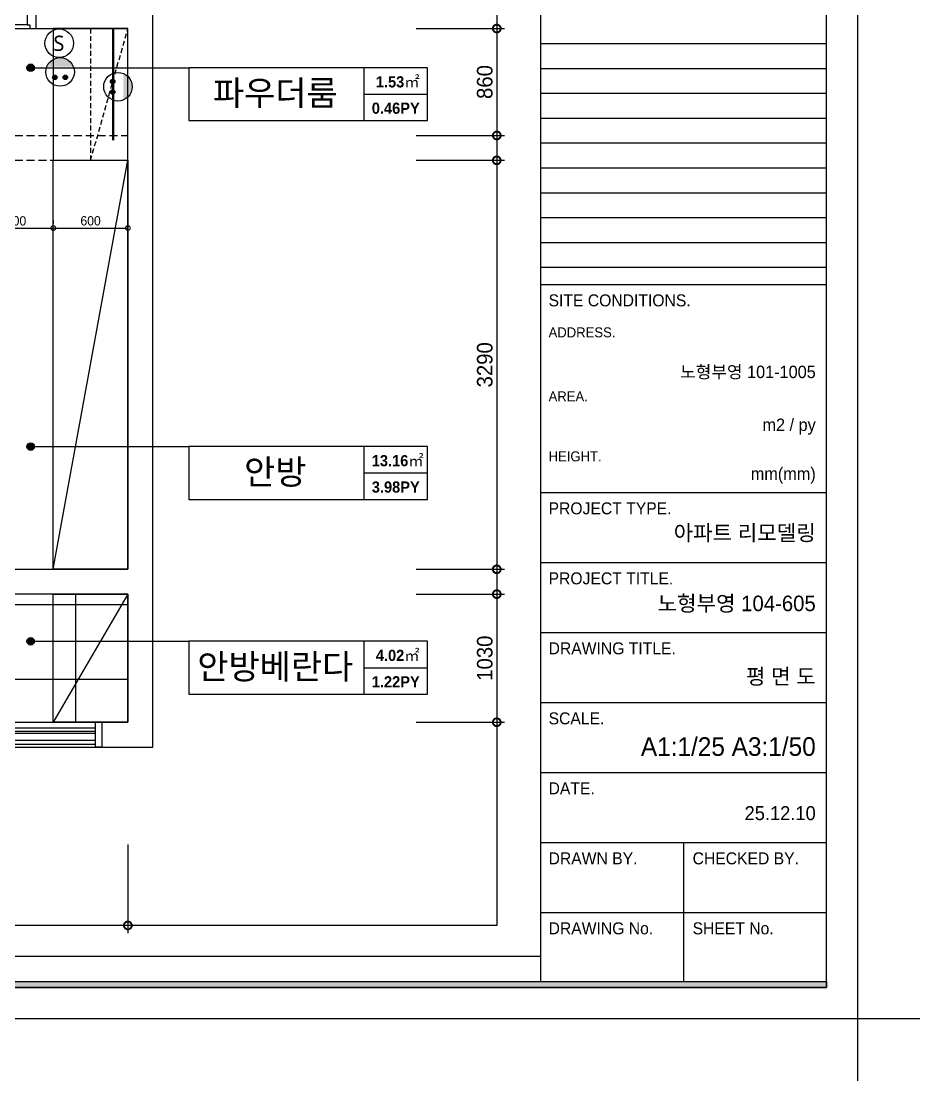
# Model space of a CAD drawing. Header units: millimetres. Extents: x 144680 to 246943, y -177515 to -149396.
# Drawn here: x 228874 to 236107, y -177515 to -168991 of the extents above; entities that cross this region are included whole.
import ezdxf
from ezdxf.enums import TextEntityAlignment as Align

# ---------------------------------------------------------------- set-up
doc = ezdxf.new("R2010")
doc.units = ezdxf.units.MM
doc.header["$LTSCALE"] = 50
for name, pattern in [('DH-HID2', [1.2, 0.8, -0.4]), ('HID', [2.5, 1.5, -1]), ('HIDDEN', [9.525, 6.35, -3.175])]:
    doc.linetypes.add(name, pattern=pattern)
for name, color, linetype in [('0-ELC TEXT', 7, 'Continuous'), ('03-TEXT', 3, 'Continuous'), ('06-FUR', 6, 'Continuous'), ('07-DIM WAL', 5, 'Continuous'), ('3.기호.계단선', 30, 'Continuous'), ('_LIBR', 4, 'Continuous'), ('FORM(YOURNAME)-1', 1, 'Continuous'), ('FORM(YOURNAME)-11', 1, 'Continuous'), ('FU-FURM', 251, 'DH-HID2'), ('HAT', 8, 'Continuous'), ('WALL', 2, 'Continuous'), ('win', 4, 'Continuous'), ('설비', 140, 'Continuous')]:
    doc.layers.add(name, color=color, linetype=linetype)
doc.styles.add('YOURNAME', font='')
doc.styles.add('넥슨고딕', font='')
doc.styles.add('스타일1', font='')
doc.styles.add('코레일둥고', font='')
doc.styles.get('YOURNAME').set_extended_font_data('HYwulM')
doc.styles.get('넥슨고딕').set_extended_font_data('NEXON Lv1 Gothic Bold', bold=True)
doc.styles.get('스타일1').set_extended_font_data('HYwulM')
doc.styles.get('코레일둥고').set_extended_font_data('Korail Round Gothic Medium')
doc.dimstyles.new('30', dxfattribs={"dimscale": 30, "dimtxt": 2.5, "dimasz": 2.5, "dimexe": 1.25, "dimexo": 2, "dimtad": 1, "dimdec": 0, "dimtxsty": '스타일1', "dimblk": 'DOTSMALL', "dimcen": 2.5, "dimclrd": 1, "dimclre": 1, "dimclrt": 2, "dimadec": 0, "dimazin": 0, "dimtfac": 1, "dimtix": 1, "dimtmove": 0, "dimatfit": 3, "dimldrblk": 'DOTSMALL', "dimfxl": 1.25, "dimarcsym": 0})
doc.dimstyles.new('50', dxfattribs={"dimscale": 50, "dimtxt": 2.5, "dimasz": 2.5, "dimexe": 1.25, "dimexo": 2, "dimtad": 1, "dimdec": 0, "dimtxsty": '스타일1', "dimblk": 'DOTSMALL', "dimcen": 2.5, "dimclrd": 1, "dimclre": 1, "dimclrt": 2, "dimadec": 0, "dimazin": 0, "dimtfac": 1, "dimtix": 1, "dimtmove": 0, "dimatfit": 3, "dimldrblk": 'DOTSMALL', "dimfxl": 1.25, "dimarcsym": 0})

# ---------------------------------------------------------------- blocks, each defined once
blk = doc.blocks.new('vudauseeh')
at = {"layer": '_LIBR', "linetype": 'Continuous'}
for p, q in [((145720, -168850), (145720, -169050)), ((145650, -168880.5), (145650, -169020.6)), ((145650, -169020.6), (145090, -169020.6)), ((145650, -169020.6), (145670, -169020.6)), ((145670, -169020.6), (145670, -169050)), ((145070, -169050), (145670, -169050)), ((145670, -169050), (145720, -169050))]:
    blk.add_line(p, q, dxfattribs=at)
at = {"layer": 'WALL', "color": 2}
for p, q in [((146660, -174830), (146660, -164150)), ((143760, -169050), (146460, -169050)), ((146460, -173400), (146460, -169050)), ((142460, -173400), (146460, -173400)), ((146460, -173600), (142260, -173600)), ((146460, -174630), (146460, -173600)), ((142260, -174630), (146460, -174630)), ((142460, -174830), (146660, -174830))]:
    blk.add_line(p, q, dxfattribs=at)
at = {"layer": 'WALL', "color": 8, "linetype": 'HIDDEN', "ltscale": 0.2}
for p, q in [((145550, -169910), (146460, -169910)), ((145550, -170110), (146460, -170110))]:
    blk.add_line(p, q, dxfattribs=at)
at = {"layer": 'win'}
for p, q in [((142890, -174630.5), (146210, -174630.5)), ((142900, -174718), (146200, -174718)), ((142900, -174718), (146200, -174718)), ((142900, -174830.5), (146200, -174830.5))]:
    blk.add_line(p, q, dxfattribs=at)
blk.add_lwpolyline([(146250, -174830.5), (146200, -174830.5), (146200, -174630.5), (146250, -174630.5)], close=True, dxfattribs=at)
for points in [[(146200, -174678), (144570, -174678), (144570, -174703), (146200, -174703)], [(146200, -174778), (144570, -174778), (144570, -174808), (146200, -174808)]]:
    blk.add_lwpolyline(points, dxfattribs=at)
blk = doc.blocks.new('cjswjdeh2')
at = {"layer": 'HAT'}
h = blk.add_hatch(dxfattribs=at)
h.set_pattern_fill('_USER', color=8, scale=600, double=1, pattern_type=0)
h.set_pattern_definition([(0, (228112.9, -171283.5), (0, 600), []), (90, (228112.9, -171283.5), (-600, 4e-14), [])])
h.paths.add_polyline_path([(228112.9, -172313.5), (232012.9, -172313.5), (232012.9, -171283.5), (228112.9, -171283.5)])
at = {"layer": '06-FUR', "color": 8}
for p, q in [((231412.9, -171083.5), (232012.9, -167793.5)), ((232012.9, -171283.5), (231412.9, -172313.5))]:
    blk.add_line(p, q, dxfattribs=at)
blk.add_lwpolyline([(232012.9, -166733.5), (231412.9, -166733.5), (231412.9, -167793.5), (232012.9, -167793.5), (232012.9, -166733.5)], dxfattribs=at)
for points in [[(231412.9, -167793.5), (232012.9, -167793.5), (232012.9, -171083.5), (231412.9, -171083.5)], [(231412.9, -171283.5), (232012.9, -171283.5), (232012.9, -172313.5), (231412.9, -172313.5)]]:
    blk.add_lwpolyline(points, close=True, dxfattribs=at)
at = {"layer": 'FU-FURM', "color": 8}
blk.add_lwpolyline([(231712.9, -166733.5), (231712.9, -167793.5), (232012.9, -166733.5)], dxfattribs=at)
blk.add_blockref('vudauseeh', (85552.9, 2316.5))
blk = doc.blocks.new('FORM-ELEVATION')
at = {"layer": 'FORM(YOURNAME)-11'}
h = blk.add_hatch(color=256, dxfattribs=at)
h.dxf.hatch_style = 1
h.paths.add_polyline_path([(-10309, 35708), (71691, 35708), (71691, 35508), (-10309, 35508)])
h.paths.add_polyline_path([(-10309, -21492), (71691, -21492), (71691, -21692), (-10309, -21692)])
at = {"layer": 'Defpoints', "color": 158}
for p, q in [((62481, 35508), (62481, -21492)), ((62481, 8686), (71691, 8686)), ((62481, 7886), (71691, 7886)), ((62481, 7086), (71691, 7086)), ((62481, 6286), (71691, 6286)), ((62481, 5486), (71691, 5486)), ((62481, 4686), (71691, 4686)), ((62481, 3886), (71691, 3886)), ((62481, 3086), (71691, 3086)), ((62481, 2286), (71691, 2286)), ((62481, 1486), (71691, 1486)), ((62481, -20692), (-10309, -20692))]:
    blk.add_line(p, q, dxfattribs=at)
for points in [[(-10309, -21692), (71691, -21692), (71691, 35708), (-10309, 35708)], [(-8309, 33708), (61071, 33708), (61071, -19692), (-8309, -19692)]]:
    blk.add_lwpolyline(points, close=True, dxfattribs=at)
at = {"layer": 'Defpoints', "color": 1}
blk.add_lwpolyline([(72691, -24692), (72691, -22692), (74691, -22692)], dxfattribs=at)
at = {"layer": 'FORM(YOURNAME)-11', "color": 14}
for p, q in [((62481, 937), (71691, 937)), ((62481, -5756), (71691, -5756)), ((62481, -8009), (71691, -8009)), ((62481, -10261), (71691, -10261)), ((62481, -12514), (71691, -12514)), ((62481, -14766), (71691, -14766)), ((62481, -17019), (71691, -17019)), ((67086, -17019), (67086, -21492)), ((62481, -19271), (71691, -19271))]:
    blk.add_line(p, q, dxfattribs=at)
at = {"layer": 'FORM(YOURNAME)-11', "color": 250}
blk.add_lwpolyline([(-11309, -22692), (72691, -22692), (72691, 36708), (-11309, 36708)], close=True, dxfattribs=at)
at = {"layer": 'FORM(YOURNAME)-11'}
blk.add_lwpolyline([(-10309, -21492), (71691, -21492), (71691, -21692), (-10309, -21692)], close=True, dxfattribs=at)
at = {"layer": 'FORM(YOURNAME)-11', "color": 14, "style": 'YOURNAME'}
for s, height, p in [('SITE CONDITIONS.', 386.14, (62739, 422)), ('PROJECT TYPE.', 386.14, (62739, -6271)), ('PROJECT TITLE.', 386.14, (62739, -8524)), ('DRAWING TITLE.', 386.14, (62739, -10776)), ('SCALE.', 386.1, (62739, -13029)), ('DATE.', 386.1, (62739, -15281)), ('DRAWN BY.', 386.1, (62739, -17534)), ('CHECKED BY.', 386.14, (67376, -17534)), ('DRAWING No.', 386.14, (62739, -19786)), ('SHEET No.', 386.1, (67376, -19786))]:
    blk.add_text(s, height=height, dxfattribs=at).set_placement(p, align=Align.MIDDLE_LEFT)
at = {"layer": 'FORM(YOURNAME)-11', "color": 251, "style": 'YOURNAME'}
for s, p in [('ADDRESS.', (62739, -608)), ('AREA.', (62739, -2667)), ('HEIGHT.', (62739, -4598))]:
    blk.add_text(s, height=321.8, dxfattribs=at).set_placement(p, align=Align.MIDDLE_LEFT)
at = {"layer": 'FORM(YOURNAME)-11', "color": 3, "style": 'YOURNAME'}
for tag, height, p in [('1', 450, (71041, -1219)), ('2', 450, (71041, -1863)), ('3', 450, (71041, -3150)), ('4', 450, (71041, -5081)), ('5', 515, (71041, -7398)), ('6', 515, (71041, -9650)), ('7', 515, (71041, -11903)), ('8', 515, (71041, -14155)), ('9', 515, (71041, -16408)), ('10', 515, (66791, -18596)), ('11', 515, (71041, -18660)), ('12', 515, (66791, -20848)), ('13', 515, (71041, -20848))]:
    blk.add_attdef(tag, text='', height=height, dxfattribs=at).set_placement(p, align=Align.MIDDLE_RIGHT)
blk = doc.blocks.new('_DOTSMALL')
at = {"color": 0, "linetype": 'ByBlock', "const_width": 0.5}
blk.add_lwpolyline([(-0.0625, 0, 1), (0.0625, 0, 1)], format="xyb", close=True, dxfattribs=at)
blk = doc.blocks.new('*D102')
at = {"layer": '07-DIM WAL', "color": 1, "lineweight": -2, "transparency": 16777216}
for p, q in [((232051.7, -169050), (232764.2, -169050)), ((232701.7, -169050), (232701.7, -169910)), ((232051.7, -169910), (232764.2, -169910))]:
    blk.add_line(p, q, dxfattribs=at)
at = {"layer": 'Defpoints', "color": 0, "transparency": 16777216}
for p in [(231951.7, -169050), (231951.7, -169910), (232701.7, -169910)]:
    blk.add_point(p, dxfattribs=at)
at = {"layer": '07-DIM WAL', "color": 1, "lineweight": -2, "transparency": 16777216, "xscale": 125, "yscale": 125, "zscale": 125}
for p, rotation in [((232701.7, -169050), 90), ((232701.7, -169910), 270)]:
    blk.add_blockref('_DOTSMALL', p, dxfattribs=dict(at, rotation=rotation))
at = {"layer": '07-DIM WAL', "color": 2, "transparency": 16777216, "insert": (232605.3, -169480), "char_height": 125, "attachment_point": 5, "rotation": 90, "style": '스타일1'}
blk.add_mtext('860', dxfattribs=at)
blk = doc.blocks.new('*D103')
at = {"layer": '07-DIM WAL', "color": 1, "lineweight": -2, "transparency": 16777216}
for p, q in [((232051.7, -170110), (232764.2, -170110)), ((232701.7, -170110), (232701.7, -173400)), ((232051.7, -173400), (232764.2, -173400))]:
    blk.add_line(p, q, dxfattribs=at)
at = {"layer": 'Defpoints', "color": 0, "transparency": 16777216}
for p in [(231951.7, -170110), (231951.7, -173400), (232701.7, -173400)]:
    blk.add_point(p, dxfattribs=at)
at = {"layer": '07-DIM WAL', "color": 1, "lineweight": -2, "transparency": 16777216, "xscale": 125, "yscale": 125, "zscale": 125}
for p, rotation in [((232701.7, -170110), 90), ((232701.7, -173400), 270)]:
    blk.add_blockref('_DOTSMALL', p, dxfattribs=dict(at, rotation=rotation))
at = {"layer": '07-DIM WAL', "color": 2, "transparency": 16777216, "insert": (232605.4, -171755), "char_height": 125, "attachment_point": 5, "rotation": 90, "style": '스타일1'}
blk.add_mtext('3290', dxfattribs=at)
blk = doc.blocks.new('*D104')
at = {"layer": '07-DIM WAL', "color": 1, "lineweight": -2, "transparency": 16777216}
for p, q in [((232051.7, -173600), (232764.2, -173600)), ((232701.7, -173600), (232701.7, -174630.5)), ((232051.7, -174630.5), (232764.2, -174630.5))]:
    blk.add_line(p, q, dxfattribs=at)
at = {"layer": 'Defpoints', "color": 0, "transparency": 16777216}
for p in [(231951.7, -173600), (231951.7, -174630.5), (232701.7, -174630.5)]:
    blk.add_point(p, dxfattribs=at)
at = {"layer": '07-DIM WAL', "color": 1, "lineweight": -2, "transparency": 16777216, "xscale": 125, "yscale": 125, "zscale": 125}
for p, rotation in [((232701.7, -173600), 90), ((232701.7, -174630.5), 270)]:
    blk.add_blockref('_DOTSMALL', p, dxfattribs=dict(at, rotation=rotation))
at = {"layer": '07-DIM WAL', "color": 2, "transparency": 16777216, "insert": (232605.5, -174115.2), "char_height": 125, "attachment_point": 5, "rotation": 90, "style": '스타일1'}
blk.add_mtext('1030', dxfattribs=at)
blk = doc.blocks.new('*D105')
at = {"layer": '07-DIM WAL', "color": 1, "lineweight": -2, "transparency": 16777216}
for p, q in [((225732.2, -175615), (225732.2, -176327.5)), ((229732.2, -175615), (229732.2, -176327.5)), ((229732.2, -176265), (225732.2, -176265))]:
    blk.add_line(p, q, dxfattribs=at)
at = {"layer": 'Defpoints', "color": 0, "transparency": 16777216}
for p in [(225732.2, -175515), (229732.2, -175515), (225732.2, -176265)]:
    blk.add_point(p, dxfattribs=at)
at = {"layer": '07-DIM WAL', "color": 1, "lineweight": -2, "transparency": 16777216, "xscale": 125, "yscale": 125, "zscale": 125, "rotation": 180}
blk.add_blockref('_DOTSMALL', (225732.2, -176265), dxfattribs=at)
at = {"layer": '07-DIM WAL', "color": 1, "lineweight": -2, "transparency": 16777216, "xscale": 125, "yscale": 125, "zscale": 125}
blk.add_blockref('_DOTSMALL', (229732.2, -176265), dxfattribs=at)
at = {"layer": '07-DIM WAL', "color": 2, "transparency": 16777216, "insert": (227732.2, -176168.8), "char_height": 125, "attachment_point": 5, "style": '스타일1'}
blk.add_mtext('4000', dxfattribs=at)
blk = doc.blocks.new('SW')
at = {"layer": '설비', "color": 140}
blk.add_circle((11533254, -14277699), 184, dxfattribs=at)
at = {"layer": '설비', "color": 140, "insert": (11533320, -14277601), "char_height": 197.14, "width": 314.33, "attachment_point": 3, "style": '코레일둥고'}
blk.add_mtext('{\\fMalgun Gothic|b0|i0|c129|p50;S}', dxfattribs=at)
blk = doc.blocks.new('egoo')
at = {"layer": '설비'}
h = blk.add_hatch(color=140, dxfattribs=at)
edge = h.paths.add_edge_path()
edge.add_arc((1015645, 443434), 22.3, 0, 360)
h = blk.add_hatch(color=140, dxfattribs=at)
edge = h.paths.add_edge_path()
edge.add_arc((1015748, 443434), 22.3, 0, 360)
h = blk.add_hatch(color=140, dxfattribs=at)
edge = h.paths.add_edge_path()
edge.add_line((1015826, 443329), (1015567, 443329))
edge.add_ellipse((1015696, 443381), major_axis=(99, 99), ratio=1, start_angle=156.9578, end_angle=293.0422)
at = {"layer": '설비', "color": 140}
for centre, radius in [((1015696, 443381), 140), ((1015645, 443434), 22.3), ((1015748, 443434), 22.3)]:
    blk.add_circle(centre, radius, dxfattribs=at)
blk = doc.blocks.new('*D218')
at = {"layer": '07-DIM WAL', "color": 1, "lineweight": -2, "ltscale": 10, "transparency": 16777216}
for p, q in [((228532.2, -170595), (228532.2, -170617.5)), ((228532.2, -170655), (229132.2, -170655)), ((229132.2, -170595), (229132.2, -170617.5))]:
    blk.add_line(p, q, dxfattribs=at)
at = {"layer": 'Defpoints', "color": 0, "transparency": 16777216}
for p in [(228532.2, -170655), (229132.2, -170655), (229132.2, -170655)]:
    blk.add_point(p, dxfattribs=at)
at = {"layer": '07-DIM WAL', "color": 1, "lineweight": -2, "transparency": 16777216, "xscale": 75, "yscale": 75, "zscale": 75, "rotation": 180}
blk.add_blockref('_DOTSMALL', (228532.2, -170655), dxfattribs=at)
at = {"layer": '07-DIM WAL', "color": 1, "lineweight": -2, "transparency": 16777216, "xscale": 75, "yscale": 75, "zscale": 75}
blk.add_blockref('_DOTSMALL', (229132.2, -170655), dxfattribs=at)
at = {"layer": '07-DIM WAL', "color": 2, "ltscale": 10, "transparency": 16777216, "insert": (228832.2, -170597.2), "char_height": 75, "attachment_point": 5, "style": '스타일1'}
blk.add_mtext('600', dxfattribs=at)
blk = doc.blocks.new('*D221')
at = {"layer": '07-DIM WAL', "color": 1, "lineweight": -2, "ltscale": 10, "transparency": 16777216}
for p, q in [((229132.2, -170595), (229132.2, -170617.5)), ((229132.2, -170655), (229732.2, -170655)), ((229732.2, -170595), (229732.2, -170617.5))]:
    blk.add_line(p, q, dxfattribs=at)
at = {"layer": 'Defpoints', "color": 0, "transparency": 16777216}
for p in [(229132.2, -170655), (229732.2, -170655), (229732.2, -170655)]:
    blk.add_point(p, dxfattribs=at)
at = {"layer": '07-DIM WAL', "color": 1, "lineweight": -2, "transparency": 16777216, "xscale": 75, "yscale": 75, "zscale": 75, "rotation": 180}
blk.add_blockref('_DOTSMALL', (229132.2, -170655), dxfattribs=at)
at = {"layer": '07-DIM WAL', "color": 1, "lineweight": -2, "transparency": 16777216, "xscale": 75, "yscale": 75, "zscale": 75}
blk.add_blockref('_DOTSMALL', (229732.2, -170655), dxfattribs=at)
at = {"layer": '07-DIM WAL', "color": 2, "ltscale": 10, "transparency": 16777216, "insert": (229432.2, -170597.2), "char_height": 75, "attachment_point": 5, "style": '스타일1'}
blk.add_mtext('600', dxfattribs=at)

msp = doc.modelspace()

# ---------------------------------------------------------------- hatches: boundary and pattern name
at = {"layer": '0-ELC TEXT'}
h = msp.add_hatch(color=256, dxfattribs=at)
h.dxf.hatch_style = 1
edge = h.paths.add_edge_path()
edge.add_arc((228949.8, -169365.3), 30, 0, 360)
h = msp.add_hatch(color=256, dxfattribs=at)
h.dxf.hatch_style = 1
edge = h.paths.add_edge_path()
edge.add_arc((228949.8, -172413), 30, 0, 360)
h = msp.add_hatch(color=256, dxfattribs=at)
h.dxf.hatch_style = 1
edge = h.paths.add_edge_path()
edge.add_arc((228949.8, -173979.5), 30, 0, 360)
at = {"layer": '설비'}
h = msp.add_hatch(color=10, dxfattribs=at)
edge = h.paths.add_edge_path()
edge.add_arc((229609.9, -169476.1), 18.3, 0, 360)
h = msp.add_hatch(color=10, dxfattribs=at)
edge = h.paths.add_edge_path()
edge.add_line((229695.9, -169411.5), (229695.9, -169624.8))
edge.add_ellipse((229652.8, -169518.2), major_axis=(-81.3, 81.3), ratio=1, start_angle=156.95778, end_angle=293.04222)
h = msp.add_hatch(color=10, dxfattribs=at)
edge = h.paths.add_edge_path()
edge.add_arc((229609.9, -169560.2), 18.3, 0, 360)

# ---------------------------------------------------------------- linework, layer by layer
at = {"layer": '0-ELC TEXT'}
for p, q in [((228949.8, -169365.3), (230222.1, -169365.3)), ((231633.2, -169789.9), (231633.2, -169365.3)), ((231633.2, -169577.6), (232142.9, -169577.6)), ((228949.8, -172413), (230222.1, -172413)), ((231633.2, -172837.5), (231633.2, -172413)), ((231633.2, -172625.2), (232142.9, -172625.2)), ((228949.8, -173979.5), (230222.1, -173979.5)), ((231633.2, -174404), (231633.2, -173979.5)), ((231633.2, -174191.8), (232142.9, -174191.8))]:
    msp.add_line(p, q, dxfattribs=at)
for points in [[(230222.1, -169789.9), (232142.9, -169789.9), (232142.9, -169365.3), (230222.1, -169365.3)], [(230222.1, -172837.5), (232142.9, -172837.5), (232142.9, -172413), (230222.1, -172413)], [(230222.1, -174404), (232142.9, -174404), (232142.9, -173979.5), (230222.1, -173979.5)]]:
    msp.add_lwpolyline(points, close=True, dxfattribs=at)
for centre in [(228949.8, -169365.3), (228949.8, -172413), (228949.8, -173979.5)]:
    msp.add_circle(centre, 30, dxfattribs=at)
at = {"layer": '3.기호.계단선', "color": 10, "linetype": 'HID', "const_width": 20}
msp.add_lwpolyline([(229614.1, -169050), (229614.1, -169950)], dxfattribs=at)
at = {"layer": '설비', "color": 10}
for centre, radius in [((229652.8, -169518.2), 115), ((229609.9, -169476.1), 18.3), ((229609.9, -169560.2), 18.3)]:
    msp.add_circle(centre, radius, dxfattribs=at)

# ---------------------------------------------------------------- block references
msp.add_blockref('cjswjdeh2', (-2280.7, -2316.5))
at = {"layer": 'FORM(YOURNAME)-1'}
ref = msp.add_blockref('FORM-ELEVATION', (217433.9, -171342), dxfattribs=dict(at, xscale=0.2500000000000001, yscale=0.2500000000000001, zscale=0.2500000000000001))
ref.add_attrib('9', '25.12.10', dxfattribs={"layer": 'FORM(YOURNAME)-11', "color": 3, "height": 112.5, "style": 'YOURNAME'}).set_placement((235269, -175361.8), align=Align.MIDDLE_RIGHT)
ref.add_attrib('8', 'A1:1/25 A3:1/50', dxfattribs={"layer": 'FORM(YOURNAME)-11', "color": 3, "height": 150, "style": 'YOURNAME'}).set_placement((235269, -174826), align=Align.MIDDLE_RIGHT)
ref.add_attrib('7', '평 면 도', dxfattribs={"layer": 'FORM(YOURNAME)-11', "color": 3, "height": 125, "style": 'YOURNAME'}).set_placement((235269, -174262.2), align=Align.MIDDLE_RIGHT)
ref.add_attrib('6', '노형부영 104-605', dxfattribs={"layer": 'FORM(YOURNAME)-11', "color": 3, "height": 125, "style": 'YOURNAME'}).set_placement((235269, -173674.4), align=Align.MIDDLE_RIGHT)
ref.add_attrib('5', '아파트 리모델링', dxfattribs={"layer": 'FORM(YOURNAME)-11', "color": 3, "height": 125, "style": 'YOURNAME'}).set_placement((235269, -173107.1), align=Align.MIDDLE_RIGHT)
ref.add_attrib('2', '노형부영 101-1005', dxfattribs={"layer": 'FORM(YOURNAME)-11', "color": 3, "height": 100, "style": 'YOURNAME'}).set_placement((235269, -171811.8), align=Align.MIDDLE_RIGHT)
ref.add_attrib('3', 'm2 / py', dxfattribs={"layer": 'FORM(YOURNAME)-11', "color": 3, "height": 100, "style": 'YOURNAME'}).set_placement((235269, -172237.3), align=Align.MIDDLE_RIGHT)
ref.add_attrib('4', 'mm(mm)', dxfattribs={"layer": 'FORM(YOURNAME)-11', "color": 3, "height": 100, "style": 'YOURNAME'}).set_placement((235269, -172631), align=Align.MIDDLE_RIGHT)
at = {"layer": '설비', "color": 140, "xscale": 0.625, "yscale": 0.625, "zscale": 0.625}
msp.add_blockref('SW', (-6979104.2, 8754393.7), dxfattribs=at)
at = {"layer": '설비', "color": 140, "xscale": 0.8214285869294655, "yscale": 0.8214285869294655, "zscale": 0.8214285869294655, "rotation": 180}
msp.add_blockref('egoo', (1063508.9, 194807), dxfattribs=at)

# ---------------------------------------------------------------- texts
at = {"layer": '03-TEXT'}
for s, height, style, p in [('파우더룸', 200, '코레일둥고', (230918.9, -169668.4)), ('1.53㎡', 90, '넥슨고딕', (231904, -169523.5)), ('0.46PY', 90, '넥슨고딕', (231888.6, -169735.8)), ('안방', 200, '코레일둥고', (230918.9, -172716.1)), ('13.16㎡', 90, '넥슨고딕', (231904, -172571.1)), ('3.98PY', 90, '넥슨고딕', (231888.6, -172783.4)), ('안방베란다', 200, '코레일둥고', (230918.9, -174282.6)), ('4.02㎡', 90, '넥슨고딕', (231904, -174137.7)), ('1.22PY', 90, '넥슨고딕', (231888.6, -174349.9))]:
    msp.add_text(s, height=height, dxfattribs=dict(at, style=style)).set_placement(p, align=Align.CENTER)

# ---------------------------------------------------------------- dimensions: what is measured, and where the dimension line sits
at = {"layer": '07-DIM WAL'}
for base, p1, p2, picture, middle in [((232701.7, -169910), (231951.7, -169050), (231951.7, -169910), '*D102', (232605.3, -169480)), ((232701.7, -173400), (231951.7, -170110), (231951.7, -173400), '*D103', (232605.4, -171755)), ((232701.7342, -174630.4995), (231951.7342, -173600), (231951.7342, -174630.4995), '*D104', (232605.4875, -174115.2498))]:
    dim = msp.add_linear_dim(base=base, p1=p1, p2=p2, angle=90, dimstyle='50', dxfattribs=at)
    dim.commit()
    dim.dimension.update_dxf_attribs({"geometry": picture, "text_midpoint": middle})
at = {"layer": '07-DIM WAL', "ltscale": 10}
for base, p1, p2, picture, middle in [((229132.2, -170655), (228532.2, -170655), (229132.2, -170655), '*D218', (228832.2, -170597.2)), ((229732.2, -170655), (229132.2, -170655), (229732.2, -170655), '*D221', (229432.2, -170597.2))]:
    dim = msp.add_linear_dim(base=base, p1=p1, p2=p2, dimstyle='30', dxfattribs=at)
    dim.commit()
    dim.dimension.update_dxf_attribs({"geometry": picture, "text_midpoint": middle})
at = {"layer": '07-DIM WAL'}
dim = msp.add_linear_dim(base=(225732.2, -176265), p1=(229732.2, -175515), p2=(225732.2, -175515), dimstyle='50', dxfattribs=at)
dim.commit()
dim.dimension.update_dxf_attribs({"geometry": '*D105', "text_midpoint": (227732.2, -176168.8)})

doc.saveas('drawing.dxf')
